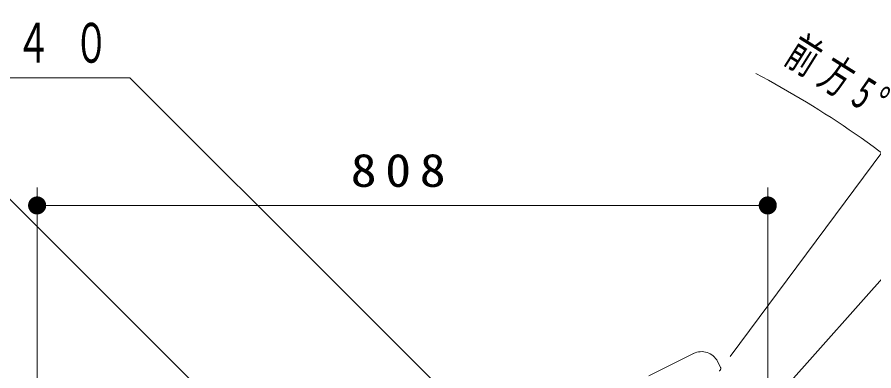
# Model space of a CAD drawing. Units: millimetres on the paper, scale 1:20. Extents: x -365 to 0, y -26 to 257.
# Drawn here: x -207.42 to -160.06, y 150.83 to 170.4 of the extents above; entities that cross this region are included whole.
import ezdxf

# ---------------------------------------------------------------- set-up
doc = ezdxf.new("R2010")
doc.units = ezdxf.units.MM
doc.linetypes.add('USER3', pattern=[8, 3, -1, 1, -1, 1, -1])
doc.layers.add('LY_1', color=7, linetype='Continuous', lineweight=25)
doc.styles.add('ＭＳ ゴシック', font='')
doc.styles.get('ＭＳ ゴシック').set_extended_font_data('MS Gothic')

# ---------------------------------------------------------------- blocks, each defined once
blk = doc.blocks.new('filled_dot')
at = {"color": 0, "linetype": 'Continuous', "lineweight": -2, "const_width": 1.25}
blk.add_lwpolyline([(-0.625, 0, 1), (0.625, 0, 1)], format="xyb", close=True, dxfattribs=at)

msp = doc.modelspace()

# ---------------------------------------------------------------- linework, layer by layer
at = {"layer": 'LY_1', "lineweight": 13}
for p, q in [((-168.009, 151.633), (-159.035, 163.697)), ((-206.312, 129.209), (-206.312, 160.98)), ((-165.926, 149.866), (-165.926, 160.98)), ((-165.356, 149.474), (-155.365, 160.709)), ((-165.356, 149.474), (-155.365, 160.709)), ((-206.312, 159.98), (-165.926, 159.98))]:
    msp.add_line(p, q, dxfattribs=at)
at = {"layer": 'LY_1', "linetype": 'USER3', "lineweight": 13}
for p, q in [((-172.495, 150.549), (-170.04, 151.787)), ((-168.539, 151.032), (-168.697, 151.345))]:
    msp.add_line(p, q, dxfattribs=at)
at = {"layer": 'LY_1', "lineweight": 13}
for points in [[(-177.127, 142.996), (-201.18, 167.045), (-232.61, 167.045)], [(-182.41, 134.906), (-207.823, 160.319), (-241.071, 160.319)]]:
    msp.add_lwpolyline(points, dxfattribs=at)
msp.add_arc((-191.412, 120.171), 53.248, 48.3561, 62.2179, dxfattribs=at)
at = {"layer": 'LY_1', "linetype": 'USER3', "lineweight": 13}
for centre, radius, start, end in [((-169.59, 150.895), 1, 26.7623, 116.7623), ((-168.673, 150.965), 0.15, 296.7623, 26.7623)]:
    msp.add_arc(centre, radius, start, end, dxfattribs=at)

# ---------------------------------------------------------------- block references
at = {"layer": 'LY_1', "lineweight": 13, "xscale": 0.4, "yscale": 0.4}
msp.add_blockref('filled_dot', (-206.312, 159.98), dxfattribs=at)
at = {"layer": 'LY_1', "lineweight": 13, "xscale": 0.4, "yscale": 0.4, "rotation": 180}
msp.add_blockref('filled_dot', (-165.926, 159.98), dxfattribs=at)

# ---------------------------------------------------------------- texts
at = {"layer": 'LY_1', "style": 'ＭＳ ゴシック'}
for s, insert, char_height, attachment_point in [('\\T1.64;\\W0.65;合成木材\u3000８５×４０', (-233.063, 168.845), 2.199, 4), ('\\T1.33;\\W1.15;808', (-186.119, 160.98), 1.833, 8)]:
    msp.add_mtext(s, dxfattribs=dict(at, insert=insert, char_height=char_height, attachment_point=attachment_point))
at = {"layer": 'LY_1', "insert": (-162.581, 166.123), "char_height": 1.833, "attachment_point": 8, "rotation": 327.895, "style": 'ＭＳ ゴシック'}
msp.add_mtext('\\T1.33;\\W0.65;前方5°', dxfattribs=at)

doc.saveas('drawing.dxf')
